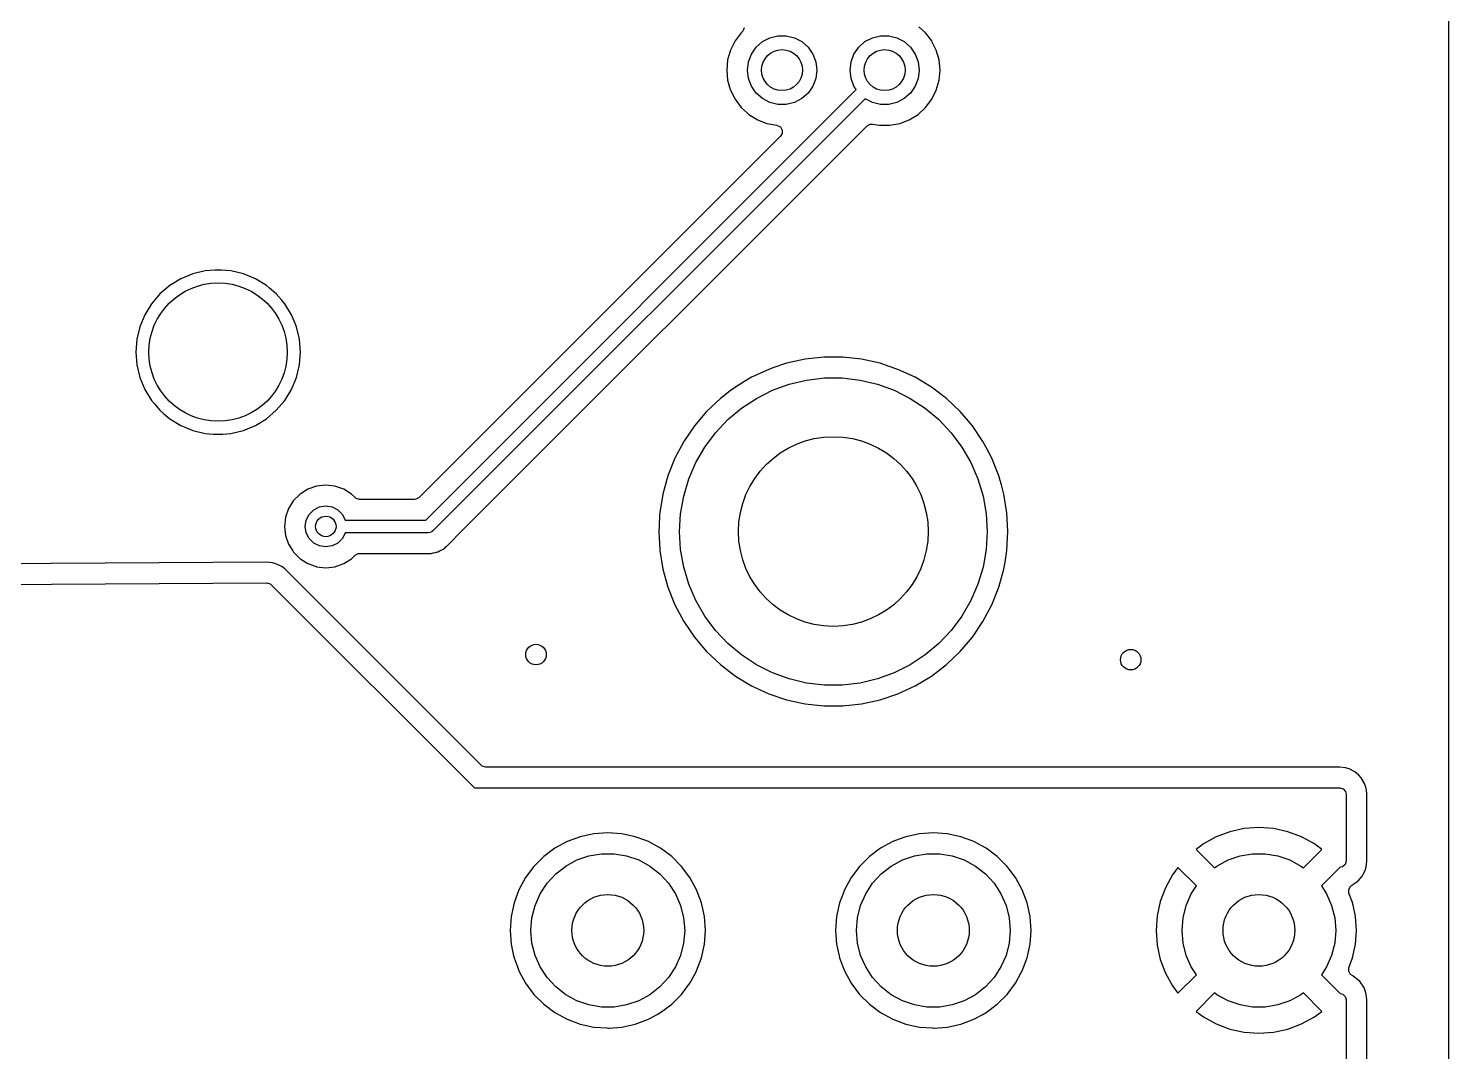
# Model space of a CAD drawing. Extents: x 0.71 to 7.56, y -5.16 to -0.79.
# Drawn here: x 6.468 to 7.559, y -3.037 to -2.251 of the extents above; entities that cross this region are included whole.
import ezdxf

# ---------------------------------------------------------------- set-up
doc = ezdxf.new("R2010")
doc.units = 0
doc.header["$MEASUREMENT"] = 0
doc.layers.add('BLACK', color=7, linetype='CONTINUOUS')

msp = doc.modelspace()

# ---------------------------------------------------------------- linework, layer by layer
at = {"layer": 'BLACK', "linetype": 'CONTINUOUS'}
for p, q in [((7.55904, -1.0631), (7.55904, -4.88178)), ((7.01582, -2.25482), (7.01109, -2.26108)), ((7.01644, -2.25425), (7.01582, -2.25482)), ((7.01582, -2.25482), (7.01582, -2.25482)), ((7.01714, -2.25346), (7.01644, -2.25425)), ((7.01803, -2.25085), (7.01714, -2.25346)), ((7.03782, -2.25862), (7.04404, -2.25708)), ((7.04404, -2.25708), (7.05045, -2.25708)), ((7.05045, -2.25708), (7.05667, -2.25862)), ((7.11656, -2.25862), (7.12278, -2.25708)), ((7.12278, -2.25708), (7.12919, -2.25708)), ((7.12919, -2.25708), (7.13541, -2.25862)), ((7.15741, -2.25482), (7.1523, -2.25016)), ((7.16214, -2.26108), (7.15741, -2.25482)), ((7.00759, -2.2681), (7.00544, -2.27565)), ((7.01109, -2.26108), (7.00759, -2.2681)), ((7.01109, -2.26108), (7.01109, -2.26108)), ((7.02371, -2.27111), (7.02735, -2.26584)), ((7.02735, -2.26584), (7.03215, -2.26159)), ((7.03215, -2.26159), (7.03782, -2.25862)), ((7.05667, -2.25862), (7.06234, -2.26159)), ((7.06234, -2.26159), (7.06714, -2.26584)), ((7.06714, -2.26584), (7.07077, -2.27111)), ((7.10245, -2.27111), (7.10609, -2.26584)), ((7.10609, -2.26584), (7.11089, -2.26159)), ((7.11089, -2.26159), (7.11656, -2.25862)), ((7.13541, -2.25862), (7.14108, -2.26159)), ((7.14108, -2.26159), (7.14588, -2.26584)), ((7.14588, -2.26584), (7.14952, -2.27111)), ((7.1626, -2.262), (7.16214, -2.26108)), ((7.16214, -2.26108), (7.16214, -2.26108)), ((7.16564, -2.2681), (7.1626, -2.262)), ((7.16778, -2.27565), (7.16564, -2.2681)), ((7.00544, -2.27565), (7.00472, -2.28346)), ((7.02067, -2.28346), (7.02144, -2.2771)), ((7.02144, -2.2771), (7.02371, -2.27111)), ((7.07077, -2.27111), (7.07305, -2.2771)), ((7.07305, -2.2771), (7.07382, -2.28346)), ((7.09941, -2.28346), (7.10018, -2.2771)), ((7.10018, -2.2771), (7.10245, -2.27111)), ((7.14952, -2.27111), (7.15179, -2.2771)), ((7.15179, -2.2771), (7.15256, -2.28346)), ((7.16851, -2.28346), (7.16778, -2.27565)), ((7.00472, -2.28346), (7.00472, -2.28346)), ((7.00472, -2.28346), (7.00544, -2.29128)), ((7.02144, -2.28982), (7.02067, -2.28346)), ((7.02371, -2.29581), (7.02144, -2.28982)), ((7.07305, -2.28982), (7.07077, -2.29581)), ((7.07382, -2.28346), (7.07305, -2.28982)), ((7.10018, -2.28982), (7.09941, -2.28346)), ((7.10245, -2.29581), (7.10018, -2.28982)), ((7.15179, -2.28982), (7.14952, -2.29581)), ((7.15256, -2.28346), (7.15179, -2.28982)), ((7.16778, -2.29128), (7.16851, -2.28346)), ((6.77355, -2.62894), (7.10418, -2.29831)), ((7.00544, -2.29128), (7.00544, -2.29128)), ((7.00544, -2.29128), (7.00544, -2.29128)), ((7.00544, -2.29128), (7.00748, -2.29844)), ((7.00748, -2.29844), (7.00759, -2.29883)), ((7.00759, -2.29883), (7.01109, -2.30585)), ((7.02735, -2.30109), (7.02371, -2.29581)), ((7.07077, -2.29581), (7.06714, -2.30109)), ((7.10418, -2.29831), (7.10245, -2.29581)), ((7.14952, -2.29581), (7.14588, -2.30109)), ((7.16214, -2.30585), (7.16564, -2.29883)), ((7.16564, -2.29883), (7.16778, -2.29128)), ((7.11101, -2.3054), (6.77907, -2.63734)), ((7.01109, -2.30585), (7.01109, -2.30585)), ((7.01109, -2.30585), (7.01582, -2.31211)), ((7.03215, -2.30534), (7.02735, -2.30109)), ((7.03782, -2.30831), (7.03215, -2.30534)), ((7.04404, -2.30985), (7.03782, -2.30831)), ((7.05045, -2.30985), (7.04404, -2.30985)), ((7.05667, -2.30831), (7.05045, -2.30985)), ((7.06234, -2.30534), (7.05667, -2.30831)), ((7.06714, -2.30109), (7.06234, -2.30534)), ((7.11656, -2.30831), (7.11101, -2.3054)), ((7.12278, -2.30985), (7.11656, -2.30831)), ((7.12919, -2.30985), (7.12278, -2.30985)), ((7.13541, -2.30831), (7.12919, -2.30985)), ((7.14108, -2.30534), (7.13541, -2.30831)), ((7.14588, -2.30109), (7.14108, -2.30534)), ((7.15741, -2.31211), (7.16214, -2.30585)), ((7.01582, -2.31211), (7.02045, -2.31633)), ((7.02045, -2.31633), (7.02162, -2.3174)), ((7.02162, -2.3174), (7.02427, -2.31904)), ((7.02427, -2.31904), (7.0281, -2.32142)), ((7.0281, -2.32142), (7.02829, -2.32153)), ((7.02829, -2.32153), (7.03561, -2.32437)), ((7.13762, -2.32437), (7.14494, -2.32153)), ((7.14494, -2.32153), (7.15161, -2.3174)), ((7.15161, -2.3174), (7.15741, -2.31211)), ((6.80091, -2.6378), (7.11252, -2.32618)), ((7.03561, -2.32437), (7.04332, -2.32581)), ((7.04332, -2.32581), (7.04332, -2.32581)), ((7.04332, -2.32581), (7.04354, -2.32585)), ((7.04354, -2.32585), (7.04599, -2.32709)), ((7.04599, -2.32709), (7.04738, -2.32947)), ((7.04726, -2.33222), (7.04609, -2.3341)), ((7.04738, -2.32947), (7.04726, -2.33222)), ((7.11252, -2.32618), (7.11494, -2.32487)), ((7.11494, -2.32487), (7.11687, -2.32484)), ((7.11687, -2.32484), (7.12206, -2.32581)), ((7.12206, -2.32581), (7.12206, -2.32581)), ((7.12206, -2.32581), (7.12991, -2.32581)), ((7.12991, -2.32581), (7.13762, -2.32437)), ((7.12991, -2.32581), (7.12991, -2.32581)), ((7.04609, -2.3341), (6.76845, -2.61174)), ((6.59464, -2.43989), (6.58548, -2.44368)), ((6.60429, -2.43757), (6.59464, -2.43989)), ((6.6117, -2.43699), (6.60429, -2.43757)), ((6.61665, -2.43699), (6.6117, -2.43699)), ((6.6117, -2.43699), (6.6117, -2.43699)), ((6.62406, -2.43757), (6.61665, -2.43699)), ((6.61665, -2.43699), (6.61665, -2.43699)), ((6.63371, -2.43989), (6.62406, -2.43757)), ((6.64287, -2.44368), (6.63371, -2.43989)), ((6.57702, -2.44886), (6.56948, -2.45531)), ((6.58548, -2.44368), (6.57702, -2.44886)), ((6.57702, -2.44886), (6.57702, -2.44886)), ((6.65132, -2.44886), (6.64287, -2.44368)), ((6.65133, -2.44886), (6.65132, -2.44886)), ((6.65355, -2.45077), (6.65133, -2.44886)), ((6.65887, -2.45531), (6.65355, -2.45077)), ((6.56304, -2.46285), (6.55786, -2.4713)), ((6.56948, -2.45531), (6.56304, -2.46285)), ((6.56304, -2.46285), (6.56304, -2.46285)), ((6.66303, -2.46018), (6.65887, -2.45531)), ((6.66531, -2.46285), (6.66303, -2.46018)), ((6.67049, -2.4713), (6.66531, -2.46285)), ((6.66531, -2.46285), (6.66531, -2.46285)), ((6.55786, -2.4713), (6.55406, -2.48047)), ((6.67275, -2.47676), (6.67049, -2.4713)), ((6.55406, -2.48047), (6.55174, -2.49011)), ((6.67429, -2.48047), (6.67275, -2.47676)), ((6.6766, -2.49011), (6.67429, -2.48047)), ((6.55174, -2.49011), (6.55097, -2.5)), ((6.67738, -2.5), (6.6766, -2.49011)), ((6.55097, -2.5), (6.55174, -2.50989)), ((6.6766, -2.50989), (6.67738, -2.5)), ((7.06492, -2.50549), (7.05075, -2.50861)), ((7.07936, -2.50392), (7.06492, -2.50549)), ((7.09387, -2.50392), (7.07936, -2.50392)), ((7.07936, -2.50392), (7.07936, -2.50392)), ((7.1083, -2.50549), (7.09387, -2.50392)), ((7.09387, -2.50392), (7.09387, -2.50392)), ((7.12248, -2.50861), (7.1083, -2.50549)), ((6.55174, -2.50989), (6.55406, -2.51953)), ((6.67429, -2.51953), (6.6766, -2.50989)), ((7.03699, -2.51324), (7.02381, -2.51934)), ((7.04011, -2.51219), (7.03699, -2.51324)), ((7.03699, -2.51324), (7.03699, -2.51324)), ((7.03699, -2.51324), (7.03699, -2.51324)), ((7.05075, -2.50861), (7.04011, -2.51219)), ((7.12953, -2.51098), (7.12248, -2.50861)), ((7.13624, -2.51324), (7.12953, -2.51098)), ((7.14942, -2.51934), (7.13624, -2.51324)), ((7.13624, -2.51324), (7.13624, -2.51324)), ((7.13624, -2.51324), (7.13624, -2.51324)), ((6.55406, -2.51953), (6.55786, -2.5287)), ((6.55786, -2.5287), (6.56304, -2.53715)), ((6.66531, -2.53715), (6.67049, -2.5287)), ((6.67049, -2.5287), (6.67429, -2.51953)), ((7.00742, -2.52983), (6.99982, -2.53561)), ((7.01137, -2.52682), (7.00742, -2.52983)), ((7.0192, -2.52211), (7.01137, -2.52682)), ((7.02381, -2.51934), (7.0192, -2.52211)), ((7.02381, -2.51934), (7.02381, -2.51934)), ((7.02756, -2.53551), (7.03983, -2.52934)), ((7.03983, -2.52934), (7.05274, -2.52465)), ((7.05274, -2.52465), (7.0661, -2.52148)), ((7.0661, -2.52148), (7.07975, -2.51988)), ((7.07975, -2.51988), (7.09348, -2.51988)), ((7.09348, -2.51988), (7.10712, -2.52148)), ((7.10712, -2.52148), (7.12049, -2.52465)), ((7.12049, -2.52465), (7.1334, -2.52934)), ((7.1334, -2.52934), (7.14567, -2.53551)), ((7.16186, -2.52682), (7.14942, -2.51934)), ((7.14942, -2.51934), (7.14942, -2.51934)), ((7.14942, -2.51934), (7.14942, -2.51934)), ((7.14942, -2.51934), (7.14942, -2.51934)), ((7.17341, -2.53561), (7.16186, -2.52682)), ((6.56304, -2.53715), (6.56304, -2.53715)), ((6.56304, -2.53715), (6.56522, -2.53971)), ((6.56522, -2.53971), (6.56948, -2.54469)), ((6.65887, -2.54469), (6.66531, -2.53715)), ((6.99982, -2.53561), (6.98928, -2.54559)), ((6.99982, -2.53561), (6.99982, -2.53561)), ((7.01608, -2.54306), (7.02756, -2.53551)), ((7.14567, -2.53551), (7.15714, -2.54306)), ((7.18395, -2.54559), (7.17341, -2.53561)), ((6.56948, -2.54469), (6.5725, -2.54728)), ((6.5725, -2.54728), (6.57702, -2.55114)), ((6.57702, -2.55114), (6.57702, -2.55114)), ((6.57702, -2.55114), (6.58548, -2.55632)), ((6.64287, -2.55632), (6.65133, -2.55114)), ((6.65133, -2.55114), (6.65887, -2.54469)), ((6.98928, -2.54559), (6.97988, -2.55666)), ((7.00556, -2.55188), (7.01608, -2.54306)), ((7.15714, -2.54306), (7.16767, -2.55188)), ((7.19335, -2.55666), (7.18395, -2.54559)), ((6.58548, -2.55632), (6.58808, -2.5574)), ((6.58808, -2.5574), (6.59464, -2.56011)), ((6.59464, -2.56011), (6.60429, -2.56243)), ((6.60429, -2.56243), (6.61043, -2.56291)), ((6.61782, -2.56292), (6.62406, -2.56243)), ((6.62406, -2.56243), (6.63371, -2.56011)), ((6.63371, -2.56011), (6.64287, -2.55632)), ((6.97988, -2.55666), (6.97173, -2.56867)), ((6.98793, -2.57289), (6.99614, -2.56188)), ((6.99614, -2.56188), (7.00556, -2.55188)), ((7.16767, -2.55188), (7.17709, -2.56188)), ((7.17709, -2.56188), (7.18529, -2.57289)), ((7.2015, -2.56867), (7.19335, -2.55666)), ((6.61043, -2.56291), (6.6117, -2.56301)), ((6.6117, -2.56301), (6.6117, -2.56301)), ((6.6117, -2.56301), (6.61665, -2.56301)), ((6.61665, -2.56301), (6.61782, -2.56292)), ((6.97173, -2.56867), (6.96493, -2.5815)), ((6.97173, -2.56867), (6.97173, -2.56867)), ((6.98107, -2.58479), (6.98793, -2.57289)), ((7.18529, -2.57289), (7.19216, -2.58479)), ((7.20361, -2.57265), (7.2015, -2.56867)), ((7.2015, -2.56867), (7.2015, -2.56867)), ((7.2015, -2.56867), (7.2015, -2.56867)), ((7.2083, -2.5815), (7.20361, -2.57265)), ((6.96493, -2.5815), (6.95956, -2.59499)), ((6.96493, -2.5815), (6.96493, -2.5815)), ((7.21367, -2.59499), (7.2083, -2.5815)), ((6.95956, -2.59499), (6.95567, -2.60897)), ((6.95956, -2.59499), (6.95956, -2.59499)), ((6.97563, -2.5974), (6.98107, -2.58479)), ((7.19216, -2.58479), (7.1976, -2.5974)), ((7.21588, -2.60294), (7.21367, -2.59499)), ((7.21367, -2.59499), (7.21367, -2.59499)), ((7.21367, -2.59499), (7.21367, -2.59499)), ((7.21367, -2.59499), (7.21367, -2.59499)), ((6.68309, -2.60528), (6.67708, -2.60906)), ((6.68979, -2.60294), (6.68309, -2.60528)), ((6.69685, -2.60214), (6.68979, -2.60294)), ((6.68979, -2.60294), (6.68979, -2.60294)), ((6.70391, -2.60294), (6.69685, -2.60214)), ((6.69685, -2.60214), (6.69685, -2.60214)), ((6.71061, -2.60528), (6.70391, -2.60294)), ((6.70391, -2.60294), (6.70391, -2.60294)), ((6.71662, -2.60906), (6.71061, -2.60528)), ((6.97169, -2.61056), (6.97563, -2.5974)), ((7.1976, -2.5974), (7.20154, -2.61056)), ((7.21755, -2.60897), (7.21588, -2.60294)), ((6.67205, -2.61408), (6.66828, -2.6201)), ((6.67708, -2.60906), (6.67205, -2.61408)), ((6.7193, -2.61174), (6.71662, -2.60906)), ((6.72011, -2.61239), (6.7193, -2.61174)), ((6.72275, -2.61317), (6.72011, -2.61239)), ((6.765, -2.61317), (6.72275, -2.61317)), ((6.76604, -2.61306), (6.765, -2.61317)), ((6.76845, -2.61174), (6.76604, -2.61306)), ((6.95567, -2.60897), (6.95333, -2.6233)), ((6.95567, -2.60897), (6.95567, -2.60897)), ((6.9693, -2.62408), (6.97169, -2.61056)), ((7.20154, -2.61056), (7.20393, -2.62408)), ((7.21966, -2.62183), (7.21755, -2.60897)), ((7.21755, -2.60897), (7.21755, -2.60897)), ((7.21755, -2.60897), (7.21755, -2.60897)), ((6.66593, -2.6268), (6.66514, -2.63386)), ((6.66828, -2.6201), (6.66593, -2.6268)), ((6.66593, -2.6268), (6.66593, -2.6268)), ((6.68187, -2.62899), (6.68411, -2.6246)), ((6.68411, -2.6246), (6.68759, -2.62112)), ((6.68759, -2.62112), (6.69198, -2.61888)), ((6.69198, -2.61888), (6.69685, -2.61811)), ((6.69685, -2.61811), (6.70172, -2.61888)), ((6.70172, -2.61888), (6.70611, -2.62112)), ((6.70611, -2.62112), (6.70959, -2.6246)), ((6.70959, -2.6246), (6.7118, -2.62894)), ((6.95322, -2.62521), (6.95278, -2.63329)), ((6.95333, -2.6233), (6.95322, -2.62521)), ((6.95333, -2.6233), (6.95333, -2.6233)), ((6.95333, -2.6233), (6.95333, -2.6233)), ((6.9685, -2.6378), (6.9693, -2.62408)), ((7.20393, -2.62408), (7.20472, -2.6378)), ((7.2199, -2.6233), (7.21966, -2.62183)), ((7.22069, -2.6378), (7.2199, -2.6233)), ((6.66514, -2.63386), (6.66514, -2.63386)), ((6.66514, -2.63386), (6.66593, -2.64092)), ((6.6811, -2.63386), (6.68187, -2.62899)), ((6.68187, -2.63872), (6.6811, -2.63386)), ((6.68411, -2.64311), (6.68187, -2.63872)), ((6.7118, -2.63878), (6.70959, -2.64311)), ((6.7118, -2.62894), (6.77355, -2.62894)), ((6.77559, -2.63878), (6.7118, -2.63878)), ((6.77676, -2.63844), (6.77559, -2.63878)), ((6.77795, -2.63818), (6.77676, -2.63844)), ((6.77815, -2.63803), (6.77795, -2.63818)), ((6.77825, -2.638), (6.77815, -2.63803)), ((6.77837, -2.63786), (6.77825, -2.638)), ((6.77907, -2.63734), (6.77837, -2.63786)), ((6.79177, -2.64694), (6.80091, -2.6378)), ((6.95278, -2.63329), (6.95254, -2.6378)), ((6.95254, -2.6378), (6.9533, -2.65173)), ((6.9693, -2.65151), (6.9685, -2.6378)), ((7.20472, -2.6378), (7.20393, -2.65151)), ((7.2199, -2.65229), (7.22069, -2.6378)), ((6.66593, -2.64092), (6.66593, -2.64092)), ((6.66593, -2.64092), (6.66828, -2.64762)), ((6.66828, -2.64762), (6.67144, -2.65265)), ((6.68759, -2.6466), (6.68411, -2.64311)), ((6.69198, -2.64884), (6.68759, -2.6466)), ((6.69685, -2.64961), (6.69198, -2.64884)), ((6.70172, -2.64884), (6.69685, -2.64961)), ((6.70611, -2.6466), (6.70172, -2.64884)), ((6.70959, -2.64311), (6.70611, -2.6466)), ((6.78821, -2.6505), (6.78938, -2.64933)), ((6.78938, -2.64933), (6.78957, -2.64916)), ((6.78957, -2.64916), (6.79085, -2.64811)), ((6.79085, -2.64811), (6.79123, -2.64758)), ((6.79123, -2.64758), (6.79177, -2.64694)), ((6.67144, -2.65265), (6.67205, -2.65363)), ((6.67205, -2.65363), (6.67708, -2.65865)), ((6.67708, -2.65865), (6.67764, -2.65901)), ((6.67764, -2.65901), (6.68178, -2.66161)), ((6.71061, -2.66243), (6.71662, -2.65865)), ((6.71662, -2.65865), (6.7193, -2.65598)), ((6.7193, -2.65598), (6.72172, -2.65466)), ((6.72172, -2.65466), (6.72275, -2.65455)), ((6.72275, -2.65455), (6.77524, -2.65455)), ((6.77524, -2.65455), (6.77773, -2.65463)), ((6.77773, -2.65463), (6.77934, -2.65424)), ((6.77934, -2.65424), (6.77958, -2.65419)), ((6.77958, -2.65419), (6.78122, -2.65397)), ((6.78122, -2.65397), (6.78183, -2.65371)), ((6.78183, -2.65371), (6.78261, -2.65344)), ((6.78261, -2.65344), (6.78325, -2.65329)), ((6.78325, -2.65329), (6.7847, -2.65247)), ((6.7847, -2.65247), (6.78492, -2.65236)), ((6.78492, -2.65236), (6.78644, -2.6517)), ((6.78644, -2.6517), (6.78695, -2.65129)), ((6.78695, -2.65129), (6.78764, -2.65082)), ((6.78764, -2.65082), (6.78821, -2.6505)), ((6.9533, -2.65173), (6.95333, -2.65229)), ((6.95333, -2.65229), (6.95333, -2.65229)), ((6.95333, -2.65229), (6.95567, -2.66662)), ((6.97169, -2.66503), (6.9693, -2.65151)), ((7.20393, -2.65151), (7.20154, -2.66503)), ((7.21844, -2.66121), (7.2199, -2.65229)), ((7.2199, -2.65229), (7.2199, -2.65229)), ((7.2199, -2.65229), (7.2199, -2.65229)), ((6.65141, -2.66121), (6.37794, -2.66289)), ((6.65591, -2.66183), (6.65141, -2.66121)), ((6.65141, -2.66121), (6.65141, -2.66121)), ((6.65141, -2.66121), (6.65141, -2.66121)), ((6.65855, -2.66259), (6.65591, -2.66183)), ((6.65591, -2.66183), (6.65591, -2.66183)), ((6.65591, -2.66183), (6.65591, -2.66183)), ((6.65591, -2.66183), (6.65591, -2.66183)), ((6.66308, -2.6647), (6.65855, -2.66259)), ((6.66413, -2.66548), (6.66308, -2.6647)), ((6.66531, -2.66642), (6.66413, -2.66548)), ((6.66596, -2.66701), (6.66531, -2.66642)), ((6.66531, -2.66642), (6.66531, -2.66642)), ((6.81621, -2.81725), (6.66596, -2.66701)), ((6.66596, -2.66701), (6.66596, -2.66701)), ((6.68178, -2.66161), (6.68309, -2.66243)), ((6.68309, -2.66243), (6.68958, -2.6647)), ((6.68958, -2.6647), (6.68979, -2.66478)), ((6.68979, -2.66478), (6.68979, -2.66478)), ((6.68979, -2.66478), (6.69685, -2.66557)), ((6.69685, -2.66557), (6.70391, -2.66478)), ((6.69685, -2.66557), (6.69685, -2.66557)), ((6.69685, -2.66557), (6.69685, -2.66557)), ((6.70391, -2.66478), (6.71061, -2.66243)), ((6.70391, -2.66478), (6.70391, -2.66478)), ((6.70391, -2.66478), (6.70391, -2.66478)), ((6.95567, -2.66662), (6.95567, -2.66662)), ((6.95567, -2.66662), (6.95956, -2.6806)), ((6.97563, -2.67819), (6.97169, -2.66503)), ((7.20154, -2.66503), (7.1976, -2.67819)), ((7.21367, -2.68061), (7.21755, -2.66662)), ((7.21755, -2.66662), (7.21844, -2.66121)), ((6.01386, -2.68109), (6.6515, -2.67718)), ((6.6515, -2.67718), (6.65415, -2.67794)), ((6.65415, -2.67794), (6.65499, -2.67861)), ((6.65499, -2.67861), (6.81102, -2.83465)), ((6.95956, -2.6806), (6.95956, -2.68061)), ((6.95956, -2.68061), (6.96493, -2.69409)), ((6.98107, -2.6908), (6.97563, -2.67819)), ((7.1976, -2.67819), (7.19216, -2.6908)), ((7.2083, -2.69409), (7.21367, -2.68061)), ((6.98793, -2.7027), (6.98107, -2.6908)), ((7.19216, -2.6908), (7.18529, -2.7027)), ((6.96493, -2.69409), (6.96493, -2.69409)), ((6.96493, -2.69409), (6.97173, -2.70692)), ((6.99614, -2.71372), (6.98793, -2.7027)), ((7.18529, -2.7027), (7.17709, -2.71372)), ((7.2015, -2.70692), (7.2083, -2.69409)), ((6.97173, -2.70692), (6.97173, -2.70692)), ((6.97173, -2.70692), (6.97988, -2.71893)), ((7.00556, -2.72371), (6.99614, -2.71372)), ((7.17709, -2.71372), (7.16767, -2.72371)), ((7.19335, -2.71893), (7.2015, -2.70692)), ((6.97988, -2.71893), (6.9877, -2.72815)), ((7.01608, -2.73253), (7.00556, -2.72371)), ((7.16767, -2.72371), (7.15714, -2.73253)), ((7.18395, -2.73), (7.19335, -2.71893)), ((6.9877, -2.72815), (6.98928, -2.73)), ((6.98928, -2.73), (6.99982, -2.73998)), ((7.02756, -2.74008), (7.01608, -2.73253)), ((7.15714, -2.73253), (7.14567, -2.74008)), ((7.17341, -2.73998), (7.18395, -2.73)), ((6.99982, -2.73998), (7.01137, -2.74877)), ((7.03983, -2.74625), (7.02756, -2.74008)), ((7.05274, -2.75094), (7.03983, -2.74625)), ((7.1334, -2.74625), (7.12049, -2.75094)), ((7.14567, -2.74008), (7.1334, -2.74625)), ((7.16186, -2.74877), (7.17341, -2.73998)), ((7.01137, -2.74877), (7.02381, -2.75625)), ((7.02381, -2.75625), (7.02381, -2.75625)), ((7.02381, -2.75625), (7.02381, -2.75625)), ((7.02381, -2.75625), (7.02381, -2.75625)), ((7.02381, -2.75625), (7.03699, -2.76235)), ((7.0661, -2.75411), (7.05274, -2.75094)), ((7.07975, -2.75571), (7.0661, -2.75411)), ((7.09348, -2.75571), (7.07975, -2.75571)), ((7.10712, -2.75411), (7.09348, -2.75571)), ((7.12049, -2.75094), (7.10712, -2.75411)), ((7.13624, -2.76235), (7.14942, -2.75625)), ((7.14942, -2.75625), (7.16186, -2.74877)), ((7.03699, -2.76235), (7.03699, -2.76235)), ((7.03699, -2.76235), (7.05075, -2.76698)), ((7.05075, -2.76698), (7.06492, -2.7701)), ((7.10831, -2.7701), (7.12248, -2.76698)), ((7.12248, -2.76698), (7.13624, -2.76235)), ((7.06492, -2.7701), (7.07936, -2.77167)), ((7.07936, -2.77167), (7.07936, -2.77167)), ((7.07936, -2.77167), (7.09387, -2.77167)), ((7.09387, -2.77167), (7.10831, -2.7701)), ((7.09387, -2.77167), (7.09387, -2.77167)), ((6.81702, -2.81791), (6.81621, -2.81725)), ((6.81966, -2.81868), (6.81702, -2.81791)), ((7.47543, -2.81868), (6.81966, -2.81868)), ((7.47993, -2.81933), (7.47543, -2.81868)), ((7.48257, -2.8201), (7.47993, -2.81933)), ((7.47993, -2.81933), (7.47993, -2.81933)), ((7.48708, -2.82224), (7.48257, -2.8201)), ((7.49014, -2.82497), (7.48708, -2.82224)), ((7.48708, -2.82224), (7.48708, -2.82224)), ((7.48708, -2.82224), (7.48708, -2.82224)), ((6.81102, -2.83465), (7.47543, -2.83465)), ((7.47543, -2.83465), (7.47807, -2.83542)), ((7.49194, -2.82704), (7.49014, -2.82497)), ((7.49014, -2.82497), (7.49014, -2.82497)), ((7.49014, -2.82497), (7.49014, -2.82497)), ((7.49194, -2.82705), (7.49194, -2.82704)), ((7.49194, -2.82704), (7.49194, -2.82704)), ((7.49458, -2.83129), (7.49194, -2.82705)), ((7.49547, -2.83411), (7.49458, -2.83129)), ((7.49591, -2.83613), (7.49547, -2.83411)), ((7.47807, -2.83542), (7.47987, -2.8375)), ((7.47987, -2.8375), (7.48031, -2.83953)), ((7.48031, -2.83953), (7.48031, -2.8909)), ((7.49628, -2.83953), (7.49591, -2.83613)), ((7.49628, -2.8909), (7.49628, -2.83953)), ((7.40215, -2.86596), (7.39115, -2.86835)), ((7.41339, -2.86515), (7.40215, -2.86596)), ((7.42462, -2.86596), (7.41339, -2.86515)), ((7.41339, -2.86515), (7.41339, -2.86515)), ((7.43563, -2.86835), (7.42462, -2.86596)), ((6.88222, -2.87586), (6.87283, -2.88099)), ((6.88724, -2.87399), (6.88222, -2.87586)), ((6.89225, -2.87212), (6.88724, -2.87399)), ((6.90271, -2.86984), (6.89225, -2.87212)), ((6.89225, -2.87212), (6.89225, -2.87212)), ((6.89225, -2.87212), (6.89225, -2.87212)), ((6.91339, -2.86908), (6.90271, -2.86984)), ((6.90271, -2.86984), (6.90271, -2.86984)), ((6.92406, -2.86984), (6.91339, -2.86908)), ((6.91339, -2.86908), (6.91339, -2.86908)), ((6.93452, -2.87212), (6.92406, -2.86984)), ((6.92406, -2.86984), (6.92406, -2.86984)), ((6.94254, -2.87511), (6.93452, -2.87212)), ((6.93452, -2.87212), (6.93452, -2.87212)), ((6.93452, -2.87212), (6.93452, -2.87212)), ((6.94455, -2.87586), (6.94254, -2.87511)), ((6.95394, -2.88099), (6.94455, -2.87586)), ((6.94455, -2.87586), (6.94455, -2.87586)), ((7.13222, -2.87586), (7.12283, -2.88099)), ((7.13724, -2.87399), (7.13222, -2.87586)), ((7.14225, -2.87212), (7.13724, -2.87399)), ((7.15271, -2.86984), (7.14225, -2.87212)), ((7.14225, -2.87212), (7.14225, -2.87212)), ((7.14225, -2.87212), (7.14225, -2.87212)), ((7.16339, -2.86908), (7.15271, -2.86984)), ((7.15271, -2.86984), (7.15271, -2.86984)), ((7.17406, -2.86984), (7.16339, -2.86908)), ((7.16339, -2.86908), (7.16339, -2.86908)), ((7.18452, -2.87212), (7.17406, -2.86984)), ((7.17406, -2.86984), (7.17406, -2.86984)), ((7.19254, -2.87511), (7.18452, -2.87212)), ((7.18452, -2.87212), (7.18452, -2.87212)), ((7.18452, -2.87212), (7.18452, -2.87212)), ((7.19455, -2.87586), (7.19254, -2.87511)), ((7.20394, -2.88099), (7.19455, -2.87586)), ((7.19455, -2.87586), (7.19455, -2.87586)), ((7.37071, -2.87768), (7.3651, -2.88189)), ((7.38059, -2.87229), (7.37071, -2.87768)), ((7.37071, -2.87768), (7.37071, -2.87768)), ((7.39115, -2.86835), (7.38059, -2.87229)), ((7.44618, -2.87229), (7.43563, -2.86835)), ((7.45606, -2.87768), (7.44618, -2.87229)), ((7.44618, -2.87229), (7.44618, -2.87229)), ((7.46168, -2.88189), (7.45606, -2.87768)), ((7.45606, -2.87768), (7.45606, -2.87768)), ((6.86426, -2.8874), (6.85669, -2.89497)), ((6.87283, -2.88099), (6.86426, -2.8874)), ((6.86426, -2.8874), (6.86426, -2.8874)), ((6.87283, -2.88099), (6.87283, -2.88099)), ((6.88966, -2.89001), (6.89889, -2.88685)), ((6.89889, -2.88685), (6.90851, -2.88524)), ((6.90851, -2.88524), (6.91826, -2.88524)), ((6.91826, -2.88524), (6.92788, -2.88685)), ((6.92788, -2.88685), (6.93711, -2.89001)), ((6.96251, -2.8874), (6.95394, -2.88099)), ((6.95394, -2.88099), (6.95394, -2.88099)), ((6.95394, -2.88099), (6.95394, -2.88099)), ((6.97008, -2.89497), (6.96251, -2.8874)), ((6.96251, -2.8874), (6.96251, -2.8874)), ((6.96251, -2.8874), (6.96251, -2.8874)), ((7.11426, -2.8874), (7.10669, -2.89497)), ((7.12283, -2.88099), (7.11426, -2.8874)), ((7.11426, -2.8874), (7.11426, -2.8874)), ((7.12283, -2.88099), (7.12283, -2.88099)), ((7.13966, -2.89001), (7.14889, -2.88685)), ((7.14889, -2.88685), (7.15851, -2.88524)), ((7.15851, -2.88524), (7.16826, -2.88524)), ((7.16826, -2.88524), (7.17788, -2.88685)), ((7.17788, -2.88685), (7.18711, -2.89001)), ((7.21251, -2.8874), (7.20394, -2.88099)), ((7.20394, -2.88099), (7.20394, -2.88099)), ((7.20394, -2.88099), (7.20394, -2.88099)), ((7.22008, -2.89497), (7.21251, -2.8874)), ((7.21251, -2.8874), (7.21251, -2.8874)), ((7.21251, -2.8874), (7.21251, -2.8874)), ((7.3651, -2.88189), (7.3651, -2.88189)), ((7.3651, -2.88189), (7.37928, -2.89606)), ((7.38966, -2.89001), (7.39889, -2.88685)), ((7.39889, -2.88685), (7.40851, -2.88524)), ((7.40851, -2.88524), (7.41826, -2.88524)), ((7.41826, -2.88524), (7.42788, -2.88685)), ((7.42788, -2.88685), (7.43711, -2.89001)), ((7.4475, -2.89606), (7.46168, -2.88189)), ((7.46168, -2.88189), (7.46168, -2.88189)), ((6.85669, -2.89497), (6.85028, -2.90354)), ((6.85669, -2.89497), (6.85669, -2.89497)), ((6.86678, -2.90782), (6.87339, -2.90065)), ((6.87339, -2.90065), (6.88109, -2.89466)), ((6.88109, -2.89466), (6.88966, -2.89001)), ((6.93711, -2.89001), (6.94569, -2.89466)), ((6.94569, -2.89466), (6.95338, -2.90065)), ((6.95338, -2.90065), (6.95999, -2.90782)), ((6.97649, -2.90354), (6.97008, -2.89497)), ((6.97008, -2.89497), (6.97008, -2.89497)), ((6.97008, -2.89497), (6.97008, -2.89497)), ((7.10669, -2.89497), (7.10028, -2.90354)), ((7.10669, -2.89497), (7.10669, -2.89497)), ((7.11678, -2.90782), (7.12339, -2.90065)), ((7.12339, -2.90065), (7.13109, -2.89466)), ((7.13109, -2.89466), (7.13966, -2.89001)), ((7.18711, -2.89001), (7.19569, -2.89466)), ((7.19569, -2.89466), (7.20338, -2.90065)), ((7.20338, -2.90065), (7.20999, -2.90782)), ((7.22649, -2.90354), (7.22008, -2.89497)), ((7.22008, -2.89497), (7.22008, -2.89497)), ((7.22008, -2.89497), (7.22008, -2.89497)), ((7.35118, -2.8958), (7.34698, -2.90142)), ((7.36536, -2.90999), (7.35118, -2.8958)), ((7.35118, -2.8958), (7.35118, -2.8958)), ((7.37928, -2.89606), (7.38109, -2.89466)), ((7.38109, -2.89466), (7.38966, -2.89001)), ((7.43711, -2.89001), (7.44569, -2.89466)), ((7.44569, -2.89466), (7.4475, -2.89606)), ((7.47575, -2.89565), (7.46141, -2.90999)), ((7.47746, -2.89534), (7.47575, -2.89565)), ((7.47954, -2.89354), (7.47746, -2.89534)), ((7.48031, -2.8909), (7.47954, -2.89354)), ((7.49272, -2.90255), (7.49486, -2.89804)), ((7.49486, -2.89804), (7.49563, -2.8954)), ((7.49563, -2.8954), (7.49628, -2.8909)), ((6.85028, -2.90354), (6.84515, -2.91293)), ((6.85028, -2.90354), (6.85028, -2.90354)), ((6.86145, -2.91599), (6.86678, -2.90782)), ((6.95999, -2.90782), (6.96532, -2.91599)), ((6.98162, -2.91293), (6.97649, -2.90354)), ((6.97649, -2.90354), (6.97649, -2.90354)), ((6.97649, -2.90354), (6.97649, -2.90354)), ((7.10028, -2.90354), (7.09515, -2.91293)), ((7.10028, -2.90354), (7.10028, -2.90354)), ((7.11145, -2.91599), (7.11678, -2.90782)), ((7.20999, -2.90782), (7.21532, -2.91599)), ((7.23162, -2.91293), (7.22649, -2.90354)), ((7.22649, -2.90354), (7.22649, -2.90354)), ((7.22649, -2.90354), (7.22649, -2.90354)), ((7.34158, -2.9113), (7.33764, -2.92185)), ((7.34698, -2.90142), (7.34158, -2.9113)), ((7.34698, -2.90142), (7.34698, -2.90142)), ((7.36145, -2.91599), (7.36536, -2.90999)), ((7.46141, -2.90999), (7.46532, -2.91599)), ((7.48236, -2.91271), (7.48368, -2.91029)), ((7.48368, -2.91029), (7.48378, -2.9102)), ((7.48378, -2.9102), (7.48396, -2.91002)), ((7.48396, -2.91002), (7.48483, -2.90933)), ((7.48483, -2.90933), (7.48792, -2.9074)), ((7.48792, -2.9074), (7.48999, -2.9056)), ((7.48999, -2.9056), (7.49272, -2.90255)), ((6.84381, -2.91654), (6.84141, -2.92296)), ((6.84515, -2.91293), (6.84381, -2.91654)), ((6.85753, -2.92492), (6.86145, -2.91599)), ((6.96532, -2.91599), (6.96924, -2.92492)), ((6.98536, -2.92296), (6.98162, -2.91293)), ((6.98162, -2.91293), (6.98162, -2.91293)), ((6.98162, -2.91293), (6.98162, -2.91293)), ((7.09381, -2.91654), (7.09141, -2.92296)), ((7.09515, -2.91293), (7.09381, -2.91654)), ((7.10753, -2.92492), (7.11145, -2.91599)), ((7.21532, -2.91599), (7.21924, -2.92492)), ((7.23536, -2.92296), (7.23162, -2.91293)), ((7.23162, -2.91293), (7.23162, -2.91293)), ((7.23162, -2.91293), (7.23162, -2.91293)), ((7.33764, -2.92185), (7.33525, -2.93286)), ((7.35753, -2.92492), (7.36145, -2.91599)), ((7.46532, -2.91599), (7.46924, -2.92492)), ((7.48256, -2.91545), (7.48236, -2.91271)), ((7.48528, -2.92274), (7.48256, -2.91545)), ((6.83914, -2.93342), (6.83837, -2.94409)), ((6.84141, -2.92296), (6.83914, -2.93342)), ((6.83914, -2.93342), (6.83914, -2.93342)), ((6.84141, -2.92296), (6.84141, -2.92296)), ((6.84141, -2.92296), (6.84141, -2.92296)), ((6.85514, -2.93437), (6.85753, -2.92492)), ((6.96924, -2.92492), (6.97164, -2.93437)), ((6.98764, -2.93342), (6.98536, -2.92296)), ((6.9884, -2.94409), (6.98764, -2.93342)), ((7.08914, -2.93342), (7.08837, -2.94409)), ((7.09141, -2.92296), (7.08914, -2.93342)), ((7.08914, -2.93342), (7.08914, -2.93342)), ((7.09141, -2.92296), (7.09141, -2.92296)), ((7.09141, -2.92296), (7.09141, -2.92296)), ((7.10514, -2.93437), (7.10753, -2.92492)), ((7.21924, -2.92492), (7.22164, -2.93437)), ((7.23764, -2.93342), (7.23536, -2.92296)), ((7.2384, -2.94409), (7.23764, -2.93342)), ((7.33525, -2.93286), (7.33444, -2.94409)), ((7.35514, -2.93437), (7.35753, -2.92492)), ((7.46924, -2.92492), (7.47164, -2.93437)), ((7.48536, -2.92296), (7.48528, -2.92274)), ((7.48575, -2.92477), (7.48536, -2.92296)), ((7.48764, -2.93342), (7.48575, -2.92477)), ((7.4884, -2.94409), (7.48764, -2.93342)), ((6.83837, -2.94409), (6.83837, -2.94409)), ((6.83837, -2.94409), (6.83914, -2.95477)), ((6.85433, -2.94409), (6.85514, -2.93437)), ((6.85514, -2.95381), (6.85433, -2.94409)), ((6.97164, -2.93437), (6.97244, -2.94409)), ((6.97244, -2.94409), (6.97164, -2.95381)), ((6.98764, -2.95477), (6.9884, -2.94409)), ((6.9884, -2.94409), (6.9884, -2.94409)), ((7.08837, -2.94409), (7.08837, -2.94409)), ((7.08837, -2.94409), (7.08914, -2.95477)), ((7.10433, -2.94409), (7.10514, -2.93437)), ((7.10514, -2.95381), (7.10433, -2.94409)), ((7.22164, -2.93437), (7.22244, -2.94409)), ((7.22244, -2.94409), (7.22164, -2.95381)), ((7.23764, -2.95477), (7.2384, -2.94409)), ((7.33444, -2.94409), (7.33444, -2.94409)), ((7.33444, -2.94409), (7.33525, -2.95533)), ((7.35433, -2.94409), (7.35514, -2.93437)), ((7.35514, -2.95381), (7.35433, -2.94409)), ((7.47164, -2.93437), (7.47244, -2.94409)), ((7.47244, -2.94409), (7.47164, -2.95381)), ((7.48764, -2.95477), (7.4884, -2.94409)), ((6.83914, -2.95477), (6.83914, -2.95477)), ((6.83914, -2.95477), (6.84105, -2.96358)), ((6.85753, -2.96327), (6.85514, -2.95381)), ((6.97164, -2.95381), (6.96924, -2.96327)), ((6.98536, -2.96523), (6.98764, -2.95477)), ((7.08914, -2.95477), (7.08914, -2.95477)), ((7.08914, -2.95477), (7.09105, -2.96358)), ((7.10753, -2.96327), (7.10514, -2.95381)), ((7.22164, -2.95381), (7.21924, -2.96327)), ((7.23536, -2.96523), (7.23764, -2.95477)), ((7.33525, -2.95533), (7.33764, -2.96633)), ((7.35753, -2.96327), (7.35514, -2.95381)), ((7.47164, -2.95381), (7.46924, -2.96327)), ((7.48536, -2.96523), (7.48764, -2.95477)), ((6.84105, -2.96358), (6.84141, -2.96523)), ((6.84141, -2.96523), (6.8437, -2.97138)), ((6.86145, -2.9722), (6.85753, -2.96327)), ((6.96924, -2.96327), (6.96532, -2.9722)), ((6.98162, -2.97526), (6.98536, -2.96523)), ((7.09105, -2.96358), (7.09141, -2.96523)), ((7.09141, -2.96523), (7.0937, -2.97138)), ((7.11145, -2.9722), (7.10753, -2.96327)), ((7.21924, -2.96327), (7.21532, -2.9722)), ((7.23162, -2.97526), (7.23536, -2.96523)), ((7.36145, -2.9722), (7.35753, -2.96327)), ((7.46924, -2.96327), (7.46532, -2.9722)), ((7.48256, -2.97274), (7.48536, -2.96523)), ((6.8437, -2.97138), (6.84515, -2.97526)), ((6.84515, -2.97526), (6.85028, -2.98465)), ((6.86678, -2.98037), (6.86145, -2.9722)), ((6.96532, -2.9722), (6.95999, -2.98037)), ((6.97649, -2.98465), (6.98069, -2.97696)), ((6.98069, -2.97696), (6.98162, -2.97526)), ((6.98162, -2.97526), (6.98162, -2.97526)), ((6.98162, -2.97526), (6.98162, -2.97526)), ((7.0937, -2.97138), (7.09515, -2.97526)), ((7.09515, -2.97526), (7.10028, -2.98465)), ((7.11678, -2.98037), (7.11145, -2.9722)), ((7.21532, -2.9722), (7.20999, -2.98037)), ((7.22649, -2.98465), (7.23069, -2.97696)), ((7.23069, -2.97696), (7.23162, -2.97526)), ((7.23162, -2.97526), (7.23162, -2.97526)), ((7.23162, -2.97526), (7.23162, -2.97526)), ((7.33764, -2.96633), (7.34158, -2.97689)), ((7.34158, -2.97689), (7.34698, -2.98677)), ((7.36536, -2.9782), (7.36145, -2.9722)), ((7.46532, -2.9722), (7.46141, -2.9782)), ((7.48236, -2.97548), (7.48256, -2.97274)), ((7.48368, -2.97789), (7.48236, -2.97548)), ((6.85028, -2.98465), (6.85028, -2.98465)), ((6.85028, -2.98465), (6.85028, -2.98465)), ((6.85028, -2.98465), (6.85669, -2.99322)), ((6.87339, -2.98754), (6.86678, -2.98037)), ((6.88109, -2.99353), (6.87339, -2.98754)), ((6.95338, -2.98754), (6.94569, -2.99353)), ((6.95999, -2.98037), (6.95338, -2.98754)), ((6.97008, -2.99322), (6.97649, -2.98465)), ((7.10028, -2.98465), (7.10028, -2.98465)), ((7.10028, -2.98465), (7.10028, -2.98465)), ((7.10028, -2.98465), (7.10669, -2.99322)), ((7.12339, -2.98754), (7.11678, -2.98037)), ((7.13109, -2.99353), (7.12339, -2.98754)), ((7.20338, -2.98754), (7.19569, -2.99353)), ((7.20999, -2.98037), (7.20338, -2.98754)), ((7.22008, -2.99322), (7.22649, -2.98465)), ((7.34698, -2.98677), (7.34698, -2.98677)), ((7.34698, -2.98677), (7.35118, -2.99238)), ((7.35118, -2.99238), (7.36536, -2.9782)), ((7.46141, -2.9782), (7.47578, -2.99257)), ((7.48376, -2.97797), (7.48368, -2.97789)), ((7.48544, -2.97907), (7.48376, -2.97797)), ((7.48582, -2.97922), (7.48544, -2.97907)), ((7.48906, -2.98172), (7.48582, -2.97922)), ((7.49101, -2.98366), (7.48906, -2.98172)), ((7.49394, -2.9877), (7.49101, -2.98366)), ((7.49519, -2.991), (7.49394, -2.9877)), ((6.85669, -2.99322), (6.85669, -2.99322)), ((6.85669, -2.99322), (6.85669, -2.99322)), ((6.85669, -2.99322), (6.86426, -3.00079)), ((6.88966, -2.99818), (6.88109, -2.99353)), ((6.89889, -3.00134), (6.88966, -2.99818)), ((6.93711, -2.99818), (6.92788, -3.00134)), ((6.94569, -2.99353), (6.93711, -2.99818)), ((6.96251, -3.00079), (6.97008, -2.99322)), ((7.10669, -2.99322), (7.10669, -2.99322)), ((7.10669, -2.99322), (7.10669, -2.99322)), ((7.10669, -2.99322), (7.11426, -3.00079)), ((7.13966, -2.99818), (7.13109, -2.99353)), ((7.14889, -3.00134), (7.13966, -2.99818)), ((7.18711, -2.99818), (7.17788, -3.00134)), ((7.19569, -2.99353), (7.18711, -2.99818)), ((7.21251, -3.00079), (7.22008, -2.99322)), ((7.35118, -2.99238), (7.35118, -2.99238)), ((7.37928, -2.99212), (7.3651, -3.0063)), ((7.38109, -2.99353), (7.37928, -2.99212)), ((7.38966, -2.99818), (7.38109, -2.99353)), ((7.39889, -3.00134), (7.38966, -2.99818)), ((7.43711, -2.99818), (7.42788, -3.00134)), ((7.44569, -2.99353), (7.43711, -2.99818)), ((7.4475, -2.99212), (7.44569, -2.99353)), ((7.46168, -3.0063), (7.4475, -2.99212)), ((7.47578, -2.99257), (7.47777, -2.99301)), ((7.47777, -2.99301), (7.47972, -2.99495)), ((7.47972, -2.99495), (7.48031, -2.99729)), ((7.48031, -2.99729), (7.48031, -3.53295)), ((7.49578, -2.99334), (7.49519, -2.991)), ((7.49628, -2.99729), (7.49578, -2.99334)), ((7.49628, -3.53295), (7.49628, -2.99729)), ((6.86426, -3.00079), (6.86426, -3.00079)), ((6.86426, -3.00079), (6.86426, -3.00079)), ((6.86426, -3.00079), (6.87283, -3.0072)), ((6.87283, -3.0072), (6.87283, -3.0072)), ((6.87283, -3.0072), (6.87283, -3.0072)), ((6.87283, -3.0072), (6.88222, -3.01233)), ((6.90851, -3.00295), (6.89889, -3.00134)), ((6.91826, -3.00295), (6.90851, -3.00295)), ((6.92788, -3.00134), (6.91826, -3.00295)), ((6.94455, -3.01233), (6.95127, -3.00866)), ((6.95127, -3.00866), (6.95394, -3.0072)), ((6.95394, -3.0072), (6.96251, -3.00079)), ((7.11426, -3.00079), (7.11426, -3.00079)), ((7.11426, -3.00079), (7.11426, -3.00079)), ((7.11426, -3.00079), (7.12283, -3.0072)), ((7.12283, -3.0072), (7.12283, -3.0072)), ((7.12283, -3.0072), (7.12283, -3.0072)), ((7.12283, -3.0072), (7.13222, -3.01233)), ((7.15851, -3.00295), (7.14889, -3.00134)), ((7.16826, -3.00295), (7.15851, -3.00295)), ((7.17788, -3.00134), (7.16826, -3.00295)), ((7.19455, -3.01233), (7.20127, -3.00866)), ((7.20127, -3.00866), (7.20394, -3.0072)), ((7.20394, -3.0072), (7.21251, -3.00079)), ((7.3651, -3.0063), (7.37071, -3.0105)), ((7.40851, -3.00295), (7.39889, -3.00134)), ((7.41826, -3.00295), (7.40851, -3.00295)), ((7.42788, -3.00134), (7.41826, -3.00295)), ((7.45606, -3.0105), (7.46168, -3.0063)), ((7.46168, -3.0063), (7.46168, -3.0063)), ((6.88222, -3.01233), (6.88222, -3.01233)), ((6.88222, -3.01233), (6.88222, -3.01233)), ((6.88222, -3.01233), (6.88222, -3.01233)), ((6.88222, -3.01233), (6.89225, -3.01607)), ((6.89225, -3.01607), (6.90271, -3.01834)), ((6.90271, -3.01834), (6.91262, -3.01905)), ((6.91262, -3.01905), (6.91339, -3.01911)), ((6.91339, -3.01911), (6.9141, -3.01906)), ((6.91339, -3.01911), (6.91339, -3.01911)), ((6.91339, -3.01911), (6.91339, -3.01911)), ((6.9141, -3.01906), (6.92406, -3.01834)), ((6.92406, -3.01834), (6.93452, -3.01607)), ((6.93452, -3.01607), (6.94455, -3.01233)), ((6.94455, -3.01233), (6.94455, -3.01233)), ((6.94455, -3.01233), (6.94455, -3.01233)), ((7.13222, -3.01233), (7.13222, -3.01233)), ((7.13222, -3.01233), (7.13222, -3.01233)), ((7.13222, -3.01233), (7.13222, -3.01233)), ((7.13222, -3.01233), (7.14225, -3.01607)), ((7.14225, -3.01607), (7.15271, -3.01834)), ((7.15271, -3.01834), (7.16262, -3.01905)), ((7.16262, -3.01905), (7.16339, -3.01911)), ((7.16339, -3.01911), (7.1641, -3.01906)), ((7.16339, -3.01911), (7.16339, -3.01911)), ((7.16339, -3.01911), (7.16339, -3.01911)), ((7.1641, -3.01906), (7.17406, -3.01834)), ((7.17406, -3.01834), (7.18452, -3.01607)), ((7.18452, -3.01607), (7.19455, -3.01233)), ((7.19455, -3.01233), (7.19455, -3.01233)), ((7.19455, -3.01233), (7.19455, -3.01233)), ((7.37071, -3.0105), (7.37071, -3.0105)), ((7.37071, -3.0105), (7.38059, -3.0159)), ((7.38059, -3.0159), (7.38059, -3.0159)), ((7.38059, -3.0159), (7.39115, -3.01984)), ((7.39115, -3.01984), (7.40215, -3.02223)), ((7.42462, -3.02223), (7.43563, -3.01984)), ((7.43563, -3.01984), (7.44618, -3.0159)), ((7.44618, -3.0159), (7.45606, -3.0105)), ((7.40215, -3.02223), (7.41339, -3.02304)), ((7.41339, -3.02304), (7.42462, -3.02223)), ((7.41339, -3.02304), (7.41339, -3.02304))]:
    msp.add_line(p, q, dxfattribs=at)
at = {"layer": 'BLACK'}
for centre, radius in [((7.04724, -2.28346), 0.015748), ((7.12598, -2.28346), 0.015748), ((6.61417, -2.5), 0.05315), ((7.08661, -2.6378), 0.072835), ((6.69685, -2.63386), 0.007874), ((6.85827, -2.73228), 0.007874), ((7.31496, -2.73622), 0.007874), ((6.91339, -2.94409), 0.027559), ((7.16339, -2.94409), 0.027559), ((7.41339, -2.94409), 0.027559)]:
    msp.add_circle(centre, radius, dxfattribs=at)

doc.saveas('drawing.dxf')
